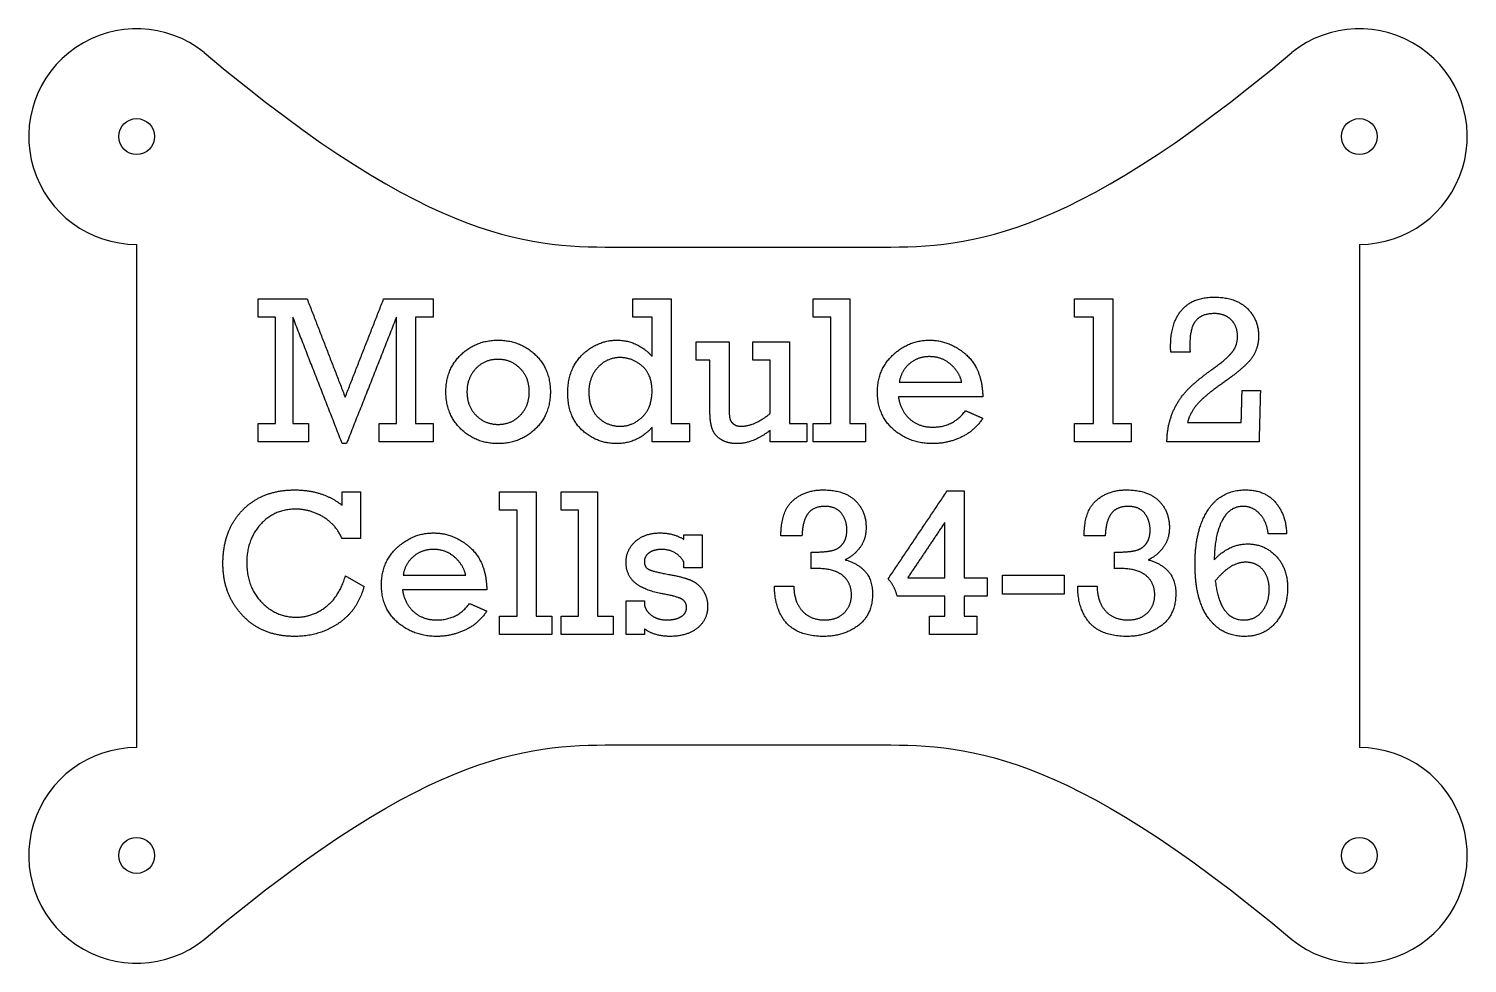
# Model space of a CAD drawing. Header units: inches. Extents: x 0.1 to 15.8, y 0.2 to 7.1.
# Drawn here: x 10.81 to 15.81, y 3.83 to 7.08 of the extents above; entities that cross this region are included whole.
import ezdxf

# ---------------------------------------------------------------- set-up
doc = ezdxf.new("R2010")
doc.units = ezdxf.units.IN
doc.header["$MEASUREMENT"] = 0
doc.layers.add('Default', color=18, linetype='Continuous', true_color=0x000000)

msp = doc.modelspace()

# ---------------------------------------------------------------- linework, layer by layer
at = {"layer": 'Default'}
for points in [[(11.1811, 6.326), (11.1811, 4.576)], [(12.8661, 6.3165), (13.7461, 6.3165)], [(15.4311, 6.326), (15.4311, 4.576)], [(12.8661, 4.5855), (13.7461, 4.5855)]]:
    msp.add_lwpolyline(points, dxfattribs=at)
for centre in [(11.1811, 6.701), (15.4311, 6.701), (11.1811, 4.201), (15.4311, 4.201)]:
    msp.add_circle(centre, 0.0625, dxfattribs=at)
for centre, start, end in [((11.1811, 6.701), 51.361, 270), ((15.4311, 6.701), 270, 128.639), ((11.1811, 4.201), 90, 308.639), ((15.4311, 4.201), 231.361, 90)]:
    msp.add_arc(centre, 0.375, start, end, dxfattribs=at)
for points, degree in [([(11.4152, 6.9939), (12.2177, 6.3165), (12.566, 6.3165), (12.8661, 6.3165)], 3), ([(13.7461, 6.3165), (14.0462, 6.3165), (14.3945, 6.3165), (15.1969, 6.9939)], 3), ([(11.6031, 6.0727), (11.6031, 6.1045), (11.6031, 6.1364)], 2), ([(11.6031, 6.1364), (11.6884, 6.1364), (11.7737, 6.1364)], 2), ([(11.7737, 6.1364), (11.8398, 5.9654), (11.9059, 5.7944)], 2), ([(11.9059, 5.7944), (11.9727, 5.9654), (12.0396, 6.1364)], 2), ([(12.0396, 6.1364), (12.1255, 6.1364), (12.2114, 6.1364)], 2), ([(12.2114, 6.1364), (12.2114, 6.1045), (12.2114, 6.0727)], 2), ([(12.9057, 6.0727), (12.9057, 6.1045), (12.9057, 6.1364)], 2), ([(12.9057, 6.1364), (12.9726, 6.1364), (13.0394, 6.1364)], 2), ([(13.0394, 6.1364), (13.0394, 5.9198), (13.0394, 5.7032)], 2), ([(13.5331, 6.0727), (13.5331, 6.1045), (13.5331, 6.1364)], 2), ([(13.5331, 6.1364), (13.5968, 6.1364), (13.6605, 6.1364)], 2), ([(13.6605, 6.1364), (13.6605, 5.9198), (13.6605, 5.7032)], 2), ([(14.4407, 6.0727), (14.4407, 6.1045), (14.4407, 6.1364)], 2), ([(14.4407, 6.1364), (14.5076, 6.1364), (14.5745, 6.1364)], 2), ([(14.5745, 6.1364), (14.5745, 5.9198), (14.5745, 5.7032)], 2), ([(14.8135, 6.0976), (14.8518, 6.1427), (14.926, 6.1427)], 2), ([(14.926, 6.1427), (15.0009, 6.1427), (15.0409, 6.1039)], 2), ([(15.0409, 6.1039), (15.0808, 6.0651), (15.0808, 6.0085)], 2), ([(11.6636, 6.0727), (11.6334, 6.0727), (11.6031, 6.0727)], 2), ([(11.6636, 5.7032), (11.6636, 5.888), (11.6636, 6.0727)], 2), ([(11.8958, 5.6332), (11.81, 5.8529), (11.7242, 6.0727)], 2), ([(11.7242, 6.0727), (11.7242, 5.888), (11.7242, 5.7032)], 2), ([(12.084, 6.0727), (11.9973, 5.8529), (11.9106, 5.6332)], 2), ([(12.084, 5.7032), (12.084, 5.888), (12.084, 6.0727)], 2), ([(12.2114, 6.0727), (12.1812, 6.0727), (12.1509, 6.0727)], 2), ([(12.1509, 6.0727), (12.1509, 5.888), (12.1509, 5.7032)], 2), ([(12.9726, 6.0727), (12.9391, 6.0727), (12.9057, 6.0727)], 2), ([(12.9726, 5.9372), (12.9726, 6.0049), (12.9726, 6.0727)], 2), ([(13.5936, 6.0727), (13.5633, 6.0727), (13.5331, 6.0727)], 2), ([(13.5936, 5.7032), (13.5936, 5.888), (13.5936, 6.0727)], 2), ([(14.5076, 6.0727), (14.4742, 6.0727), (14.4407, 6.0727)], 2), ([(14.5076, 5.7032), (14.5076, 5.888), (14.5076, 6.0727)], 2), ([(14.7751, 5.9725), (14.7751, 6.0525), (14.8135, 6.0976)], 2), ([(14.8624, 6.0605), (14.842, 6.0356), (14.842, 5.9787)], 2), ([(14.9269, 6.0854), (14.8828, 6.0854), (14.8624, 6.0605)], 2), ([(14.9861, 6.0632), (14.9646, 6.0854), (14.9269, 6.0854)], 2), ([(15.0076, 6.006), (15.0076, 6.041), (14.9861, 6.0632)], 2), ([(14.9925, 5.9561), (15.0076, 5.9776), (15.0076, 6.006)], 2), ([(15.0808, 6.0085), (15.0808, 5.9611), (15.0546, 5.9276)], 2), ([(12.3088, 5.9426), (12.3615, 5.993), (12.4375, 5.993)], 2), ([(12.4375, 5.993), (12.5121, 5.993), (12.5656, 5.9433)], 2), ([(12.732, 5.9439), (12.7845, 5.993), (12.8505, 5.993)], 2), ([(12.8505, 5.993), (12.9205, 5.993), (12.9726, 5.9372)], 2), ([(13.1254, 5.923), (13.1254, 5.9548), (13.1254, 5.9867)], 2), ([(13.1254, 5.9867), (13.1828, 5.9867), (13.2401, 5.9867)], 2), ([(13.2401, 5.9867), (13.2401, 5.8811), (13.2401, 5.7756)], 2), ([(13.3229, 5.923), (13.3229, 5.9548), (13.3229, 5.9867)], 2), ([(13.3229, 5.9867), (13.3866, 5.9867), (13.4503, 5.9867)], 2), ([(13.4503, 5.9867), (13.4503, 5.845), (13.4503, 5.7032)], 2), ([(13.8109, 5.9424), (13.8658, 5.993), (13.937, 5.993)], 2), ([(13.937, 5.993), (14.0067, 5.993), (14.0634, 5.9434)], 2), ([(14.7755, 5.9516), (14.7751, 5.9644), (14.7751, 5.9725)], 2), ([(14.8427, 5.9516), (14.8091, 5.9516), (14.7755, 5.9516)], 2), ([(14.842, 5.9787), (14.842, 5.9644), (14.8427, 5.9516)], 2), ([(14.9348, 5.9025), (14.9773, 5.9346), (14.9925, 5.9561)], 2), ([(12.256, 5.8133), (12.256, 5.8921), (12.3088, 5.9426)], 2), ([(12.4375, 5.9262), (12.3904, 5.9262), (12.3598, 5.8937)], 2), ([(12.5142, 5.8944), (12.4825, 5.9262), (12.4375, 5.9262)], 2), ([(12.5656, 5.9433), (12.6191, 5.8935), (12.6191, 5.8133)], 2), ([(12.6796, 5.8097), (12.6796, 5.8948), (12.732, 5.9439)], 2), ([(12.8613, 5.9325), (12.8154, 5.9325), (12.7841, 5.8979)], 2), ([(12.9383, 5.9031), (12.9039, 5.9325), (12.8613, 5.9325)], 2), ([(12.9726, 5.816), (12.9726, 5.8737), (12.9383, 5.9031)], 2), ([(13.1732, 5.923), (13.1493, 5.923), (13.1254, 5.923)], 2), ([(13.1732, 5.7647), (13.1732, 5.8439), (13.1732, 5.923)], 2), ([(13.3834, 5.923), (13.3531, 5.923), (13.3229, 5.923)], 2), ([(13.3834, 5.7381), (13.3834, 5.8306), (13.3834, 5.923)], 2), ([(13.756, 5.8133), (13.756, 5.8917), (13.8109, 5.9424)], 2), ([(13.867, 5.9108), (13.8382, 5.886), (13.8318, 5.8466)], 2), ([(13.9363, 5.9357), (13.8958, 5.9357), (13.867, 5.9108)], 2), ([(14.0113, 5.9082), (13.9807, 5.9357), (13.9363, 5.9357)], 2), ([(14.049, 5.8466), (14.0419, 5.8806), (14.0113, 5.9082)], 2), ([(14.0634, 5.9434), (14.1201, 5.8938), (14.1222, 5.7956)], 2), ([(14.8323, 5.8189), (14.8656, 5.8538), (14.9348, 5.9025)], 2), ([(15.0546, 5.9276), (15.0284, 5.8942), (14.9545, 5.8425)], 2), ([(12.3598, 5.8937), (12.3293, 5.8613), (12.3293, 5.8131)], 2), ([(12.5458, 5.8131), (12.5458, 5.8627), (12.5142, 5.8944)], 2), ([(12.7841, 5.8979), (12.7528, 5.8633), (12.7528, 5.8128)], 2), ([(12.3083, 5.6838), (12.256, 5.7345), (12.256, 5.8133)], 2), ([(12.3293, 5.8131), (12.3293, 5.7632), (12.3607, 5.7316)], 2), ([(12.5147, 5.732), (12.5458, 5.7639), (12.5458, 5.8131)], 2), ([(12.6191, 5.8133), (12.6191, 5.7331), (12.5657, 5.6831)], 2), ([(12.7306, 5.6791), (12.6796, 5.725), (12.6796, 5.8097)], 2), ([(12.7528, 5.8128), (12.7528, 5.7554), (12.785, 5.7245)], 2), ([(12.939, 5.7262), (12.9726, 5.7586), (12.9726, 5.816)], 2), ([(13.8123, 5.6819), (13.756, 5.7306), (13.756, 5.8133)], 2), ([(13.8318, 5.8466), (13.9404, 5.8466), (14.049, 5.8466)], 2), ([(14.7807, 5.7374), (14.799, 5.7841), (14.8323, 5.8189)], 2), ([(14.9545, 5.8425), (14.8827, 5.792), (14.8603, 5.7611)], 2), ([(15.0206, 5.7064), (15.0221, 5.7622), (15.0235, 5.8179)], 2), ([(15.0235, 5.8179), (15.0554, 5.8179), (15.0872, 5.8179)], 2), ([(15.0872, 5.8179), (15.0849, 5.7287), (15.0825, 5.6395)], 2), ([(13.1807, 5.6874), (13.1732, 5.7114), (13.1732, 5.7647)], 2), ([(13.2401, 5.7756), (13.2401, 5.7373), (13.2422, 5.7241)], 2), ([(14.1222, 5.7956), (13.9758, 5.7956), (13.8293, 5.7956)], 2), ([(13.8293, 5.7956), (13.8357, 5.7487), (13.8674, 5.7196)], 2), ([(14.8603, 5.7611), (14.8379, 5.7303), (14.8343, 5.7064)], 2), ([(11.6031, 5.6395), (11.6031, 5.6714), (11.6031, 5.7032)], 2), ([(11.6031, 5.7032), (11.6334, 5.7032), (11.6636, 5.7032)], 2), ([(11.7242, 5.7032), (11.7512, 5.7032), (11.7783, 5.7032)], 2), ([(11.7783, 5.7032), (11.7783, 5.6714), (11.7783, 5.6395)], 2), ([(12.0235, 5.6395), (12.0235, 5.6714), (12.0235, 5.7032)], 2), ([(12.0235, 5.7032), (12.0538, 5.7032), (12.084, 5.7032)], 2), ([(12.1509, 5.7032), (12.1812, 5.7032), (12.2114, 5.7032)], 2), ([(12.2114, 5.7032), (12.2114, 5.6714), (12.2114, 5.6395)], 2), ([(12.3607, 5.7316), (12.3922, 5.7001), (12.4375, 5.7001)], 2), ([(12.4375, 5.7001), (12.4836, 5.7001), (12.5147, 5.732)], 2), ([(12.785, 5.7245), (12.8172, 5.6937), (12.862, 5.6937)], 2), ([(12.862, 5.6937), (12.9053, 5.6937), (12.939, 5.7262)], 2), ([(13.0394, 5.7032), (13.0713, 5.7032), (13.1031, 5.7032)], 2), ([(13.1031, 5.7032), (13.1031, 5.6714), (13.1031, 5.6395)], 2), ([(13.2422, 5.7241), (13.2444, 5.7109), (13.2549, 5.7023)], 2), ([(13.2549, 5.7023), (13.2654, 5.6937), (13.2813, 5.6937)], 2), ([(13.2813, 5.6937), (13.3291, 5.6937), (13.3834, 5.7381)], 2), ([(13.4503, 5.7032), (13.4805, 5.7032), (13.5108, 5.7032)], 2), ([(13.5108, 5.7032), (13.5108, 5.6714), (13.5108, 5.6395)], 2), ([(13.5331, 5.6395), (13.5331, 5.6714), (13.5331, 5.7032)], 2), ([(13.5331, 5.7032), (13.5633, 5.7032), (13.5936, 5.7032)], 2), ([(13.6605, 5.7032), (13.6875, 5.7032), (13.7146, 5.7032)], 2), ([(13.7146, 5.7032), (13.7146, 5.6714), (13.7146, 5.6395)], 2), ([(13.8674, 5.7196), (13.8992, 5.6905), (13.9486, 5.6905)], 2), ([(13.9486, 5.6905), (14.0203, 5.6905), (14.0621, 5.7478)], 2), ([(14.1222, 5.7214), (14.0929, 5.6766), (14.0461, 5.6549)], 2), ([(14.0621, 5.7478), (14.0922, 5.7346), (14.1222, 5.7214)], 2), ([(14.4407, 5.6395), (14.4407, 5.6714), (14.4407, 5.7032)], 2), ([(14.4407, 5.7032), (14.4742, 5.7032), (14.5076, 5.7032)], 2), ([(14.5745, 5.7032), (14.6063, 5.7032), (14.6382, 5.7032)], 2), ([(14.6382, 5.7032), (14.6382, 5.6714), (14.6382, 5.6395)], 2), ([(14.7624, 5.6395), (14.7624, 5.6908), (14.7807, 5.7374)], 2), ([(14.8343, 5.7064), (14.9275, 5.7064), (15.0206, 5.7064)], 2), ([(12.4375, 5.6332), (12.3605, 5.6332), (12.3083, 5.6838)], 2), ([(12.5657, 5.6831), (12.5124, 5.6332), (12.4375, 5.6332)], 2), ([(12.8491, 5.6332), (12.7816, 5.6332), (12.7306, 5.6791)], 2), ([(12.9726, 5.6897), (12.9219, 5.6332), (12.8491, 5.6332)], 2), ([(12.9726, 5.6395), (12.9726, 5.6646), (12.9726, 5.6897)], 2), ([(13.211, 5.6483), (13.1883, 5.6634), (13.1807, 5.6874)], 2), ([(13.3834, 5.6793), (13.3235, 5.6332), (13.2686, 5.6332)], 2), ([(13.3834, 5.6395), (13.3834, 5.6594), (13.3834, 5.6793)], 2), ([(13.9481, 5.6332), (13.8687, 5.6332), (13.8123, 5.6819)], 2), ([(14.0461, 5.6549), (13.9992, 5.6332), (13.9481, 5.6332)], 2), ([(11.7783, 5.6395), (11.6907, 5.6395), (11.6031, 5.6395)], 2), ([(11.9106, 5.6332), (11.9032, 5.6332), (11.8958, 5.6332)], 2), ([(12.2114, 5.6395), (12.1175, 5.6395), (12.0235, 5.6395)], 2), ([(13.1031, 5.6395), (13.0379, 5.6395), (12.9726, 5.6395)], 2), ([(13.2686, 5.6332), (13.2338, 5.6332), (13.211, 5.6483)], 2), ([(13.5108, 5.6395), (13.4471, 5.6395), (13.3834, 5.6395)], 2), ([(13.7146, 5.6395), (13.6238, 5.6395), (13.5331, 5.6395)], 2), ([(14.6382, 5.6395), (14.5394, 5.6395), (14.4407, 5.6395)], 2), ([(15.0825, 5.6395), (14.9225, 5.6395), (14.7624, 5.6395)], 2), ([(11.55, 5.4026), (11.619, 5.4722), (11.73, 5.4722)], 2), ([(11.73, 5.4722), (11.8282, 5.4722), (11.895, 5.4189)], 2), ([(11.895, 5.4189), (11.895, 5.4424), (11.895, 5.4659)], 2), ([(11.895, 5.4659), (11.9268, 5.4659), (11.9587, 5.4659)], 2), ([(11.9587, 5.4659), (11.9587, 5.3846), (11.9587, 5.3034)], 2), ([(12.4428, 5.4022), (12.4428, 5.434), (12.4428, 5.4659)], 2), ([(12.4428, 5.4659), (12.5064, 5.4659), (12.5701, 5.4659)], 2), ([(12.5701, 5.4659), (12.5701, 5.2493), (12.5701, 5.0327)], 2), ([(12.6561, 5.4022), (12.6561, 5.434), (12.6561, 5.4659)], 2), ([(12.6561, 5.4659), (12.7198, 5.4659), (12.7835, 5.4659)], 2), ([(12.7835, 5.4659), (12.7835, 5.2493), (12.7835, 5.0327)], 2), ([(13.4628, 5.4357), (13.5051, 5.4722), (13.5664, 5.4722)], 2), ([(13.5664, 5.4722), (13.641, 5.4722), (13.6788, 5.4354)], 2), ([(13.7931, 5.1623), (13.8958, 5.3157), (13.9986, 5.469)], 2), ([(13.9986, 5.469), (14.028, 5.469), (14.0574, 5.469)], 2), ([(14.0574, 5.469), (14.0574, 5.3178), (14.0574, 5.1665)], 2), ([(14.5169, 5.4357), (14.5592, 5.4722), (14.6205, 5.4722)], 2), ([(14.6205, 5.4722), (14.6951, 5.4722), (14.733, 5.4354)], 2), ([(14.9052, 5.4028), (14.9505, 5.4722), (15.0357, 5.4722)], 2), ([(15.0357, 5.4722), (15.1026, 5.4722), (15.1394, 5.429)], 2), ([(11.481, 5.2155), (11.481, 5.333), (11.55, 5.4026)], 2), ([(11.7342, 5.4053), (11.6596, 5.4053), (11.6117, 5.3523)], 2), ([(11.8286, 5.3787), (11.7838, 5.4053), (11.7342, 5.4053)], 2), ([(12.5033, 5.4022), (12.473, 5.4022), (12.4428, 5.4022)], 2), ([(12.5033, 5.0327), (12.5033, 5.2174), (12.5033, 5.4022)], 2), ([(12.7166, 5.4022), (12.6864, 5.4022), (12.6561, 5.4022)], 2), ([(12.7166, 5.0327), (12.7166, 5.2174), (12.7166, 5.4022)], 2), ([(13.4205, 5.313), (13.4205, 5.3993), (13.4628, 5.4357)], 2), ([(13.5744, 5.4149), (13.5332, 5.4149), (13.5143, 5.3893)], 2), ([(13.6307, 5.3906), (13.6117, 5.4149), (13.5744, 5.4149)], 2), ([(13.6788, 5.4354), (13.7166, 5.3986), (13.7166, 5.3415)], 2), ([(14.4746, 5.313), (14.4746, 5.3993), (14.5169, 5.4357)], 2), ([(14.6285, 5.4149), (14.5873, 5.4149), (14.5684, 5.3893)], 2), ([(14.6849, 5.3906), (14.6658, 5.4149), (14.6285, 5.4149)], 2), ([(14.733, 5.4354), (14.7708, 5.3986), (14.7708, 5.3415)], 2), ([(14.8599, 5.2144), (14.8599, 5.3334), (14.9052, 5.4028)], 2), ([(15.0267, 5.4149), (14.98, 5.4149), (14.9539, 5.3653)], 2), ([(15.0853, 5.3883), (15.0612, 5.4149), (15.0267, 5.4149)], 2), ([(15.1394, 5.429), (15.1763, 5.3857), (15.1784, 5.3194)], 2), ([(11.6117, 5.3523), (11.5638, 5.2992), (11.5638, 5.2181)], 2), ([(11.895, 5.3034), (11.8734, 5.3521), (11.8286, 5.3787)], 2), ([(13.5143, 5.3893), (13.4954, 5.3637), (13.4937, 5.313)], 2), ([(13.6498, 5.3325), (13.6498, 5.3663), (13.6307, 5.3906)], 2), ([(13.9905, 5.3593), (13.9258, 5.2629), (13.8611, 5.1665)], 2), ([(13.9905, 5.1665), (13.9905, 5.2629), (13.9905, 5.3593)], 2), ([(14.5684, 5.3893), (14.5496, 5.3637), (14.5478, 5.313)], 2), ([(14.7039, 5.3325), (14.7039, 5.3663), (14.6849, 5.3906)], 2), ([(14.9539, 5.3653), (14.9279, 5.3156), (14.9268, 5.2292)], 2), ([(15.1147, 5.3194), (15.1095, 5.3616), (15.0853, 5.3883)], 2), ([(11.9587, 5.3034), (11.9268, 5.3034), (11.895, 5.3034)], 2), ([(12.0868, 5.2719), (12.1417, 5.3225), (12.2129, 5.3225)], 2), ([(12.2129, 5.3225), (12.2826, 5.3225), (12.3393, 5.2729)], 2), ([(12.9148, 5.2932), (12.9473, 5.3225), (13.0004, 5.3225)], 2), ([(13.0004, 5.3225), (13.0483, 5.3225), (13.0829, 5.3002)], 2), ([(13.0829, 5.3002), (13.0829, 5.3082), (13.0829, 5.3162)], 2), ([(13.0829, 5.3162), (13.1147, 5.3162), (13.1466, 5.3162)], 2), ([(13.1466, 5.3162), (13.1466, 5.2588), (13.1466, 5.2015)], 2), ([(13.4937, 5.313), (13.4571, 5.313), (13.4205, 5.313)], 2), ([(13.6367, 5.2863), (13.6498, 5.3046), (13.6498, 5.3325)], 2), ([(13.7166, 5.3415), (13.7166, 5.2994), (13.6942, 5.2704)], 2), ([(14.5478, 5.313), (14.5112, 5.313), (14.4746, 5.313)], 2), ([(14.6909, 5.2863), (14.7039, 5.3046), (14.7039, 5.3325)], 2), ([(14.7708, 5.3415), (14.7708, 5.2994), (14.7483, 5.2704)], 2), ([(15.1784, 5.3194), (15.1466, 5.3194), (15.1147, 5.3194)], 2), ([(12.0319, 5.1428), (12.0319, 5.2212), (12.0868, 5.2719)], 2), ([(12.2122, 5.2652), (12.1717, 5.2652), (12.1429, 5.2403)], 2), ([(12.2872, 5.2377), (12.2566, 5.2652), (12.2122, 5.2652)], 2), ([(12.3393, 5.2729), (12.396, 5.2233), (12.3982, 5.1251)], 2), ([(12.8822, 5.2204), (12.8822, 5.2639), (12.9148, 5.2932)], 2), ([(12.9627, 5.2535), (12.9459, 5.2419), (12.9459, 5.2225)], 2), ([(13.0054, 5.2652), (12.9795, 5.2652), (12.9627, 5.2535)], 2), ([(13.0829, 5.2226), (13.0563, 5.2652), (13.0054, 5.2652)], 2), ([(13.5256, 5.2557), (13.5769, 5.2557), (13.6003, 5.2618)], 2), ([(13.5256, 5.1983), (13.5256, 5.227), (13.5256, 5.2557)], 2), ([(13.6003, 5.2618), (13.6237, 5.268), (13.6367, 5.2863)], 2), ([(13.6942, 5.2704), (13.6717, 5.2415), (13.6435, 5.2293)], 2), ([(14.5797, 5.2557), (14.631, 5.2557), (14.6545, 5.2618)], 2), ([(14.5797, 5.1983), (14.5797, 5.227), (14.5797, 5.2557)], 2), ([(14.6545, 5.2618), (14.6779, 5.268), (14.6909, 5.2863)], 2), ([(14.7483, 5.2704), (14.7258, 5.2415), (14.6976, 5.2293)], 2), ([(14.9268, 5.2292), (14.9776, 5.2843), (15.0437, 5.2843)], 2), ([(15.0437, 5.2843), (15.1005, 5.2843), (15.141, 5.2427)], 2), ([(11.5493, 5.0355), (11.481, 5.1083), (11.481, 5.2155)], 2), ([(11.5638, 5.2181), (11.5638, 5.135), (11.6148, 5.0823)], 2), ([(12.1429, 5.2403), (12.1141, 5.2155), (12.1077, 5.176)], 2), ([(12.3249, 5.176), (12.3178, 5.2101), (12.2872, 5.2377)], 2), ([(12.9124, 5.1501), (12.8822, 5.1772), (12.8822, 5.2204)], 2), ([(12.9459, 5.2225), (12.9459, 5.2028), (12.9618, 5.1954)], 2), ([(13.0829, 5.2015), (13.0829, 5.2121), (13.0829, 5.2226)], 2), ([(13.1466, 5.2015), (13.1147, 5.2015), (13.0829, 5.2015)], 2), ([(13.6435, 5.2293), (13.7389, 5.2021), (13.7389, 5.1121)], 2), ([(14.6976, 5.2293), (14.7931, 5.2021), (14.7931, 5.1121)], 2), ([(14.9068, 5.0261), (14.8599, 5.0895), (14.8599, 5.2144)], 2), ([(15.0356, 5.2206), (14.9825, 5.2206), (14.9304, 5.1555)], 2), ([(15.0956, 5.1945), (15.0734, 5.2206), (15.0356, 5.2206)], 2), ([(15.141, 5.2427), (15.1816, 5.201), (15.1816, 5.1311)], 2), ([(11.8403, 5.0667), (11.8874, 5.1039), (11.9067, 5.1729)], 2), ([(11.9067, 5.1729), (11.939, 5.1548), (11.9714, 5.1367)], 2), ([(12.1077, 5.176), (12.2163, 5.176), (12.3249, 5.176)], 2), ([(13.013, 5.1099), (12.9427, 5.123), (12.9124, 5.1501)], 2), ([(12.9618, 5.1954), (12.9777, 5.188), (13.0299, 5.1785)], 2), ([(13.0299, 5.1785), (13.08, 5.1694), (13.1058, 5.1589)], 2), ([(13.1058, 5.1589), (13.1316, 5.1484), (13.1487, 5.124)], 2), ([(13.5448, 5.1987), (13.5366, 5.1987), (13.5256, 5.1983)], 2), ([(13.6368, 5.1731), (13.608, 5.1987), (13.5448, 5.1987)], 2), ([(13.6657, 5.1077), (13.6657, 5.1475), (13.6368, 5.1731)], 2), ([(13.8246, 5.1028), (13.8161, 5.138), (13.7931, 5.1623)], 2), ([(13.8611, 5.1665), (13.9258, 5.1665), (13.9905, 5.1665)], 2), ([(14.0574, 5.1665), (14.0972, 5.1665), (14.137, 5.1665)], 2), ([(14.137, 5.1665), (14.137, 5.1346), (14.137, 5.1028)], 2), ([(14.1912, 5.176), (14.2978, 5.176), (14.4045, 5.176)], 2), ([(14.1912, 5.1092), (14.1912, 5.1426), (14.1912, 5.176)], 2), ([(14.4045, 5.176), (14.4045, 5.1426), (14.4045, 5.1092)], 2), ([(14.599, 5.1987), (14.5907, 5.1987), (14.5797, 5.1983)], 2), ([(14.691, 5.1731), (14.6621, 5.1987), (14.599, 5.1987)], 2), ([(14.7198, 5.1077), (14.7198, 5.1475), (14.691, 5.1731)], 2), ([(14.9304, 5.1555), (14.9464, 5.02), (15.0288, 5.02)], 2), ([(15.1179, 5.1257), (15.1179, 5.1683), (15.0956, 5.1945)], 2), ([(11.9714, 5.1367), (11.9496, 5.0538), (11.8832, 5.0083)], 2), ([(12.0883, 5.0114), (12.0319, 5.0601), (12.0319, 5.1428)], 2), ([(12.3982, 5.1251), (12.2517, 5.1251), (12.1052, 5.1251)], 2), ([(12.1052, 5.1251), (12.1116, 5.0782), (12.1434, 5.0491)], 2), ([(13.0764, 5.0922), (13.0604, 5.1015), (13.013, 5.1099)], 2), ([(13.1487, 5.124), (13.1657, 5.0997), (13.1657, 5.0673)], 2), ([(13.44, 5.0092), (13.3982, 5.0558), (13.3982, 5.1378)], 2), ([(13.3982, 5.1378), (13.4316, 5.1378), (13.465, 5.1378)], 2), ([(13.465, 5.1378), (13.4668, 5.0805), (13.4956, 5.0502)], 2), ([(13.6407, 5.0449), (13.6657, 5.0698), (13.6657, 5.1077)], 2), ([(13.7389, 5.1121), (13.7389, 5.0372), (13.6882, 4.9999)], 2), ([(13.9905, 5.1028), (13.9076, 5.1028), (13.8246, 5.1028)], 2), ([(13.9905, 5.0327), (13.9905, 5.0678), (13.9905, 5.1028)], 2), ([(14.137, 5.1028), (14.0972, 5.1028), (14.0574, 5.1028)], 2), ([(14.0574, 5.1028), (14.0574, 5.0678), (14.0574, 5.0327)], 2), ([(14.4045, 5.1092), (14.2978, 5.1092), (14.1912, 5.1092)], 2), ([(14.4942, 5.0092), (14.4523, 5.0558), (14.4523, 5.1378)], 2), ([(14.4523, 5.1378), (14.4857, 5.1378), (14.5192, 5.1378)], 2), ([(14.5192, 5.1378), (14.5209, 5.0805), (14.5497, 5.0502)], 2), ([(14.6949, 5.0449), (14.7198, 5.0698), (14.7198, 5.1077)], 2), ([(14.7931, 5.1121), (14.7931, 5.0372), (14.7423, 4.9999)], 2), ([(15.0944, 5.0512), (15.1179, 5.0823), (15.1179, 5.1257)], 2), ([(15.1816, 5.1311), (15.1816, 5.0616), (15.1414, 5.0121)], 2), ([(11.6148, 5.0823), (11.6658, 5.0295), (11.7357, 5.0295)], 2), ([(11.7357, 5.0295), (11.7932, 5.0295), (11.8403, 5.0667)], 2), ([(12.2245, 5.02), (12.2963, 5.02), (12.3381, 5.0773)], 2), ([(12.3982, 5.0508), (12.3689, 5.0061), (12.322, 4.9844)], 2), ([(12.3381, 5.0773), (12.3681, 5.0641), (12.3982, 5.0508)], 2), ([(12.8822, 4.969), (12.8822, 5.028), (12.8822, 5.0869)], 2), ([(12.8822, 5.0869), (12.9141, 5.0869), (12.9459, 5.0869)], 2), ([(12.9459, 5.0869), (12.9459, 5.0812), (12.9459, 5.0755)], 2), ([(12.9459, 5.0755), (12.949, 5.0513), (12.9711, 5.0356)], 2), ([(13.0736, 5.0314), (13.0924, 5.0429), (13.0924, 5.0632)], 2), ([(13.0924, 5.0632), (13.0924, 5.0829), (13.0764, 5.0922)], 2), ([(13.1657, 5.0673), (13.1657, 5.0192), (13.1293, 4.991)], 2), ([(13.4956, 5.0502), (13.5244, 5.02), (13.5722, 5.02)], 2), ([(14.5497, 5.0502), (14.5785, 5.02), (14.6263, 5.02)], 2), ([(15.0288, 5.02), (15.0708, 5.02), (15.0944, 5.0512)], 2), ([(11.7307, 4.9627), (11.6176, 4.9627), (11.5493, 5.0355)], 2), ([(11.8832, 5.0083), (11.8169, 4.9627), (11.7307, 4.9627)], 2), ([(12.224, 4.9627), (12.1446, 4.9627), (12.0883, 5.0114)], 2), ([(12.1434, 5.0491), (12.1751, 5.02), (12.2245, 5.02)], 2), ([(12.4428, 4.969), (12.4428, 5.0009), (12.4428, 5.0327)], 2), ([(12.4428, 5.0327), (12.473, 5.0327), (12.5033, 5.0327)], 2), ([(12.5701, 5.0327), (12.5972, 5.0327), (12.6243, 5.0327)], 2), ([(12.6243, 5.0327), (12.6243, 5.0009), (12.6243, 4.969)], 2), ([(12.6561, 4.969), (12.6561, 5.0009), (12.6561, 5.0327)], 2), ([(12.6561, 5.0327), (12.6864, 5.0327), (12.7166, 5.0327)], 2), ([(12.7835, 5.0327), (12.8106, 5.0327), (12.8377, 5.0327)], 2), ([(12.8377, 5.0327), (12.8377, 5.0009), (12.8377, 4.969)], 2), ([(12.9711, 5.0356), (12.9932, 5.02), (13.0233, 5.02)], 2), ([(13.0233, 5.02), (13.0548, 5.02), (13.0736, 5.0314)], 2), ([(13.5691, 4.9627), (13.4819, 4.9627), (13.44, 5.0092)], 2), ([(13.5722, 5.02), (13.6158, 5.02), (13.6407, 5.0449)], 2), ([(13.9364, 4.969), (13.9364, 5.0009), (13.9364, 5.0327)], 2), ([(13.9364, 5.0327), (13.9635, 5.0327), (13.9905, 5.0327)], 2), ([(14.0574, 5.0327), (14.0797, 5.0327), (14.102, 5.0327)], 2), ([(14.102, 5.0327), (14.102, 5.0009), (14.102, 4.969)], 2), ([(14.6232, 4.9627), (14.536, 4.9627), (14.4942, 5.0092)], 2), ([(14.6263, 5.02), (14.6699, 5.02), (14.6949, 5.0449)], 2), ([(15.0315, 4.9627), (14.9536, 4.9627), (14.9068, 5.0261)], 2), ([(15.1414, 5.0121), (15.1012, 4.9627), (15.0315, 4.9627)], 2), ([(12.322, 4.9844), (12.2752, 4.9627), (12.224, 4.9627)], 2), ([(12.6243, 4.969), (12.5335, 4.969), (12.4428, 4.969)], 2), ([(12.8377, 4.969), (12.7469, 4.969), (12.6561, 4.969)], 2), ([(12.9459, 4.969), (12.9141, 4.969), (12.8822, 4.969)], 2), ([(13.0349, 4.9627), (12.9804, 4.9627), (12.9459, 4.9896)], 2), ([(12.9459, 4.9896), (12.9459, 4.9793), (12.9459, 4.969)], 2), ([(13.1293, 4.991), (13.0929, 4.9627), (13.0349, 4.9627)], 2), ([(13.6882, 4.9999), (13.6375, 4.9627), (13.5691, 4.9627)], 2), ([(14.102, 4.969), (14.0192, 4.969), (13.9364, 4.969)], 2), ([(14.7423, 4.9999), (14.6916, 4.9627), (14.6232, 4.9627)], 2), ([(11.4152, 3.9081), (12.2177, 4.5855), (12.566, 4.5855), (12.8661, 4.5855)], 3), ([(13.7461, 4.5855), (14.0462, 4.5855), (14.3945, 4.5855), (15.1969, 3.9081)], 3)]:
    msp.add_open_spline(points, degree=degree, dxfattribs=at)

doc.saveas('drawing.dxf')
